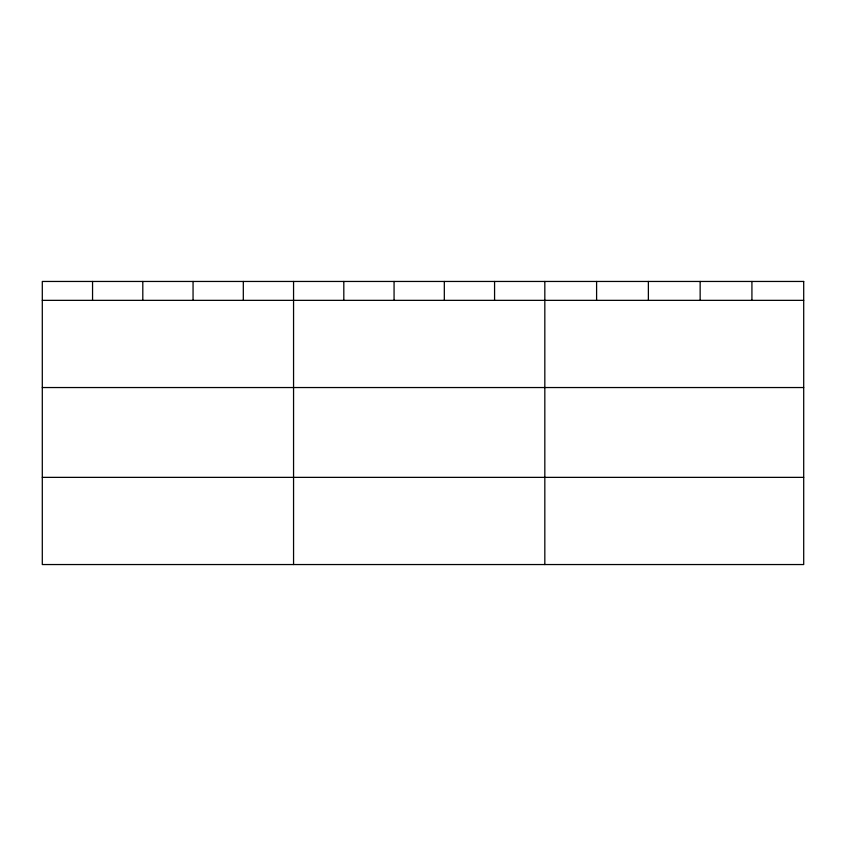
<?xml version="1.0" encoding="UTF-8"?>
<svg xmlns="http://www.w3.org/2000/svg" width="846" height="846" viewBox="0 0 846 846"><rect width="100%" height="100%" fill="white"/><g stroke="black" fill="none" stroke-linecap="round" stroke-linejoin="round"><path stroke-width="1.27" d="M42.3 300.351L803.7 300.351M42.3 387.542L803.7 387.542M42.3 477.366L803.7 477.366M751.925 281.454L751.925 300.351M700.15 281.454L700.15 300.351M648.374 281.454L648.374 300.351M596.599 281.454L596.599 300.351M544.824 281.454L544.824 564.546M494.572 281.454L494.572 300.351M444.319 281.454L444.319 300.351M394.067 281.454L394.067 300.351M343.814 281.454L343.814 300.351M293.562 281.454L293.562 564.546M243.31 281.454L243.31 300.351M193.057 281.454L193.057 300.351M142.805 281.454L142.805 300.351M92.552 281.454L92.552 300.351M803.7 281.454L42.3 281.454L42.3 564.546L803.7 564.546L803.7 281.454"/></g></svg>
